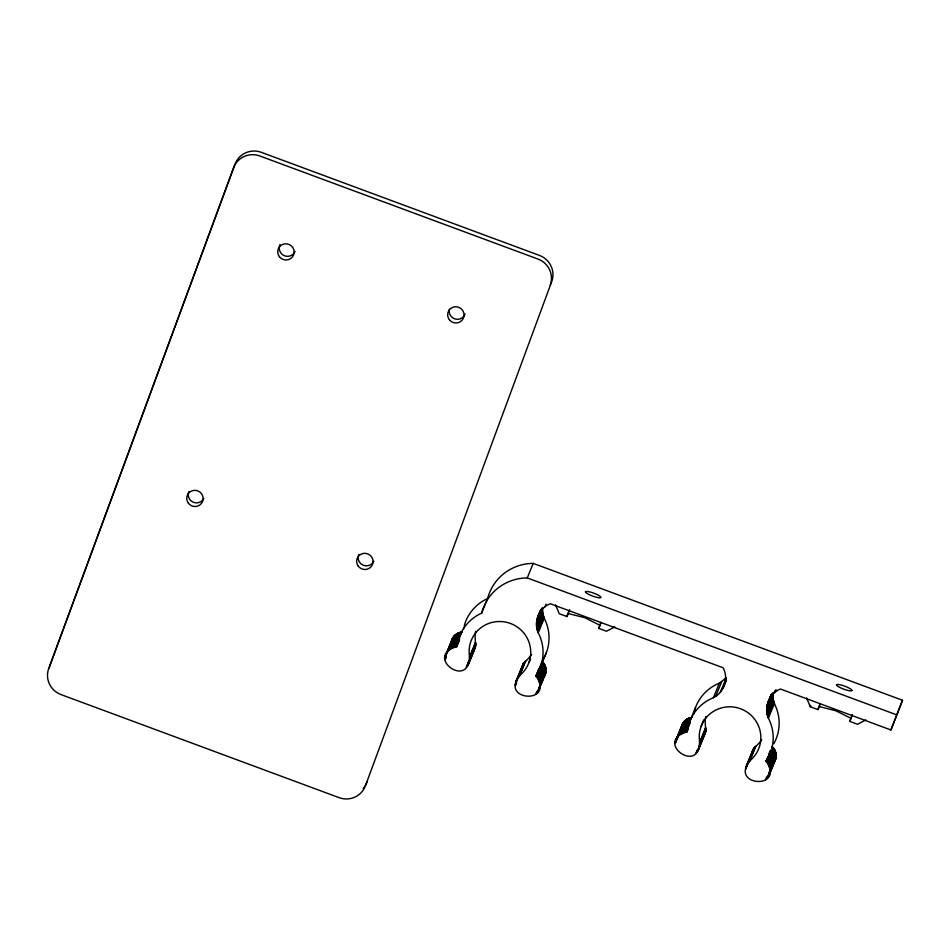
<?xml version="1.0" encoding="UTF-8"?>
<svg xmlns="http://www.w3.org/2000/svg" width="950" height="950" viewBox="0 0 950 950"><rect width="100%" height="100%" fill="white"/><g stroke="black" fill="none" stroke-linecap="round" stroke-linejoin="round"><path stroke-width="1.43" d="M487.884 597.586A48.07 47.191 22.3 0 0 487.623 598.571L481.65 613.118A43.249 42.453 22.3 0 0 457.069 646.594C422.643 656.177 470.499 690.887 469.359 655.262A30.887 30.329 22.3 0 1 510.435 623.461A30.887 30.329 22.3 0 1 520.968 674.393C496.945 700.649 555.833 705.589 535.931 675.818A43.249 42.453 22.3 0 0 539.006 634.374C532.831 623.378 538.472 608.059 550.323 603.737L723.081 667.755C729.22 678.858 723.568 693.916 711.776 698.416A43.249 42.453 22.3 0 0 687.194 731.892C652.745 741.523 700.672 776.15 699.485 740.549A30.887 30.329 22.3 0 1 740.561 708.759A30.887 30.329 22.3 0 1 751.094 759.679C727.082 785.994 785.971 790.839 766.056 761.116A43.249 42.453 22.3 0 0 768.384 718.164C763.729 707.227 769.334 693.381 780.449 689.023L890.934 729.968L902.5 700.257L533.211 563.386A48.07 47.191 22.3 0 0 488.027 597.087M773.775 743.743A43.249 42.453 22.3 0 0 775.093 705.126L773.193 699.639L772.766 693.868L766.781 708.724M472.566 652.448L475.428 647.033L475.321 640.716A30.887 30.329 22.3 0 1 475.641 631.216M703.594 736.642L705.648 731.868L705.446 726.014A30.887 30.329 22.3 0 1 705.767 716.514M542.806 659.882A43.249 42.453 22.3 0 0 544.967 619.828L542.913 614.044L542.462 608.807L536.501 623.354M543.97 677.148C547.414 672.327 546.428 665.059 541.892 661.283M774.82 761.211C777.397 756.449 776.162 750.049 772.018 746.569M681.221 728.994C681.257 723.152 686.149 717.939 691.944 717.404M751.533 754.894L753.101 749.455L757.067 745.144A30.887 30.329 22.3 0 0 761.734 739.741M521.443 669.121L522.975 664.157L526.941 659.846A30.887 30.329 22.3 0 0 531.608 654.443M451.155 642.746C451.654 637.094 456.653 632.379 462.294 632.059M865.877 719.922L857.529 724.28L849.799 721.418L852.316 714.531M555.584 604.913L559.241 613.724L566.972 616.586L569.121 610.529M614.84 626.881L606.492 631.239L598.773 628.377L600.923 622.321M806.609 697.953L810.279 706.764L817.998 709.626L820.147 703.57M849.799 721.418L851.948 715.362M566.972 616.586L569.62 609.758M598.773 628.377L600.958 622.808M817.998 709.626L820.171 704.057M890.934 729.968L902.5 700.257M445.55 655.417L452.592 638.234M445.336 656.343L453.079 637.414M445.194 657.293L453.637 636.643M445.146 657.768L446.239 655.12M447.319 652.472L453.946 636.274M445.134 658.243L446.215 655.595M448.293 650.465L454.266 635.918M445.122 658.718L446.215 656.07M448.626 650.121L454.599 635.574M445.146 659.193L446.227 656.557M448.97 649.788L454.943 635.253M445.17 659.668L446.262 657.032M449.326 649.467L455.299 634.932M449.706 649.171L455.668 634.624M450.086 648.886L456.048 634.339M450.478 648.613L456.439 634.066M450.882 648.351L456.843 633.804M451.298 648.114L457.259 633.567M451.725 647.888L457.686 633.341M452.152 647.674L458.114 633.139M452.592 647.484L458.553 632.949M453.043 647.318L459.004 632.771M453.494 647.164L459.468 632.617M453.957 647.021L459.919 632.474M454.421 646.903L460.394 632.356M454.896 646.796L460.857 632.261M455.371 646.712L461.332 632.178M455.846 646.653L461.819 632.106M456.332 646.606L459.586 638.673M456.819 646.57L459.527 639.967M469.597 656.842L475.558 642.295M469.668 657.305L475.629 642.77M469.728 657.78L475.689 643.245M469.751 658.267L475.724 643.72M466.272 667.339L468.433 662.043M469.775 658.742L475.736 644.195M467.139 665.665L469.312 660.381M469.763 659.217L475.736 644.67M466.913 666.639L475.713 645.145M467.507 665.891L475.606 646.095M467.78 665.499L475.522 646.57M468.492 664.264L475.178 647.959M481.65 613.118A48.07 47.191 22.3 0 1 527.238 577.933L533.211 563.386M537.558 617.346L540.55 609.912M537.082 619.032L540.883 609.769M536.893 619.887L541.31 609.223M536.75 620.742L541.631 608.843M536.631 621.609L541.512 609.71M541.263 610.458L542.355 607.81M536.548 622.476L542.509 607.941M536.489 624.233L542.45 609.686M536.513 625.112L542.474 610.565M536.56 625.979L542.533 611.444M536.655 626.857L542.616 612.311M545.003 606.777L546.084 604.141M536.786 627.724L542.747 613.178M536.94 628.579L542.913 614.044M515.779 681.779L523.224 663.741M537.142 629.446L543.103 614.899M515.589 682.717L523.759 662.957M515.47 683.668L524.056 662.589M537.367 630.289L543.329 615.754M515.446 684.143L516.527 681.494M518.391 676.756L524.364 662.221M515.434 684.617L516.515 681.969M518.712 676.412L524.685 661.865M515.446 685.092L516.527 682.456M519.056 676.068L525.018 661.533M537.629 631.133L543.59 616.586M515.47 685.568L516.562 682.931M519.401 675.747L525.362 661.2M519.769 675.426L525.73 660.891M537.926 631.964L543.887 617.417M538.258 632.783L544.219 618.236M528.901 662.649L530.528 658.682M535.931 675.818L538.638 669.216M536.133 675.972L541.559 662.756M536.477 676.305L546.452 652.401M536.821 676.661L542.783 662.114M537.142 677.018L543.103 662.482M537.451 677.398L543.412 662.851M537.736 677.778L543.697 663.231M538.009 678.169L543.982 663.634M538.27 678.585L544.243 664.038M538.519 678.989L544.481 664.454M538.745 679.416L544.706 664.881M538.959 679.856L544.92 665.309M539.149 680.295L545.11 665.748M539.327 680.734L545.288 666.199M539.481 681.197L545.442 666.651M539.624 681.649L545.585 667.114M539.742 682.112L545.716 667.577M539.849 682.587L545.811 668.04M539.933 683.05L545.894 668.515M535.753 694.141L536.833 691.505M540.004 683.525L545.965 668.99M540.051 684L546.013 669.465M536.465 693.512L537.546 690.864M540.075 684.475L546.036 669.94M536.798 693.168L537.89 690.519M538.971 687.883L546.048 670.415M537.118 692.811L546.036 670.89M537.427 692.455L546.013 671.365M537.724 692.075L545.894 672.315M538.258 691.291L545.704 673.253M675.806 740.252L682.492 723.947M675.462 741.641L683.204 722.712M675.379 742.104L683.477 722.321M675.272 743.054L684.071 721.572M675.26 743.529L677.967 736.927M678.419 735.763L684.392 721.216M678.751 735.419L684.724 720.872M679.096 735.086L685.069 720.539M679.452 734.766L685.425 720.219M679.832 734.469L685.793 719.922M680.212 734.172L686.173 719.637M680.604 733.899L686.565 719.364M681.008 733.649L686.969 719.102M681.423 733.4L687.384 718.865M681.851 733.186L687.812 718.639M682.278 732.972L688.239 718.426M682.717 732.783L688.679 718.236M683.169 732.604L689.13 718.069M683.62 732.45L689.593 717.915M684.083 732.319L690.044 717.773M684.546 732.189L690.519 717.654M685.021 732.094L690.982 717.547M685.496 732.011L695.471 707.631M685.983 731.939L690.318 721.371M686.458 731.892L690.258 722.641M686.945 731.868L688.026 729.22M701.088 726.465L703.807 719.863M713.391 697.692L719.352 683.145L726.239 677.813L720.278 692.348M715.671 696.374L721.644 681.839M699.722 742.128L705.684 727.593M699.794 742.603L705.755 728.056M699.853 743.078L705.814 728.531M696.053 752.958L697.134 750.322M699.877 743.553L705.85 729.018M696.398 752.626L697.478 749.989M699.901 744.028L705.862 729.493M725.194 682.254L726.287 679.606M696.73 752.281L697.811 749.645M698.891 746.997L705.862 729.968M697.039 751.925L705.838 730.443M723.199 688.014L726.453 680.081M697.347 751.557L705.791 730.918M697.906 750.785L705.648 731.868M698.404 749.977L705.434 732.794M768.146 701.884L770.854 695.269M767.505 703.914L771.376 694.367L767.22 705.102M767.054 705.992L771.732 694.391M766.935 706.895L772.386 693.369M766.864 707.501L772.314 693.975M766.816 708.106L773.217 692.455M766.769 709.329L772.742 694.486M766.769 709.638L772.73 695.091M766.769 710.244L772.73 695.4M766.804 710.849L772.754 696.006M774.036 693.132L775.117 690.484M766.816 711.158L772.778 696.611M766.864 711.764L772.801 696.92M766.899 712.072L772.861 697.526M774.962 692.336L776.043 689.688M766.935 712.369L772.896 697.834M766.971 712.678L772.944 698.131M767.066 713.284L772.979 698.428M767.113 713.581L773.086 699.034M767.172 713.877L773.134 699.342M767.232 714.174L773.193 699.639M746.023 766.614L753.101 749.455M767.303 714.483L773.264 699.936M745.714 768.016L753.611 748.648M767.434 715.077L773.336 700.233M745.643 768.479L754.181 747.876M767.517 715.374L773.478 700.827M745.572 769.441L748.315 762.351M748.517 762.054L754.49 747.508M767.6 715.671L773.561 701.124M748.849 761.698L754.811 747.163M767.683 715.956L773.644 701.421M749.182 761.366L755.143 746.819M767.766 716.252L773.727 701.706M749.526 761.033L755.488 746.498M767.861 716.549L773.822 702.002M749.894 760.724L755.856 746.178M767.956 716.834L773.918 702.299M768.051 717.131L774.024 702.584M768.384 718.164L774.345 703.617M766.056 761.116L767.683 757.15M768.764 754.502L770.391 750.536M766.258 761.271L770.592 750.69M766.602 761.603L772.576 747.056M766.947 761.947L772.908 747.413M767.268 762.316L773.229 747.769M767.576 762.684L773.538 748.149M767.861 763.076L773.822 748.529M768.134 763.467L774.107 748.921M768.396 763.871L774.369 749.336M768.645 764.287L774.606 749.74M768.871 764.714L774.832 750.168M769.084 765.142L775.046 750.607M769.274 765.581L775.236 751.046M769.453 766.033L775.414 751.486M769.607 766.484L775.58 751.949M769.749 766.947L775.711 752.4M769.868 767.41L775.841 752.863M769.975 767.873L775.936 753.338M765.51 779.736L766.591 777.088M770.058 768.348L776.019 753.801M770.129 768.823L776.091 754.276M770.177 769.298L776.138 754.751M770.201 769.773L776.162 755.238M766.591 778.798L767.671 776.162M768.764 773.514L776.174 755.713M766.923 778.466L776.162 756.188M767.553 777.741L776.138 756.663M767.849 777.373L776.091 757.138M768.384 776.578L775.936 758.076M769.072 775.331L775.568 759.454M810.279 706.764L810.813 705.458M774.594 761.627L773.811 762.826M543.4 677.908L542.771 678.621M773.526 763.206L772.896 763.919M719.352 683.145L717.749 683.869A43.249 42.453 22.3 0 0 693.666 714.044M568.219 613.546L584.82 617.714L600.02 625.337M819.244 706.586L835.857 710.754L851.046 718.378M527.238 577.933L896.539 714.804M463.541 628.758A43.249 42.453 22.3 0 1 463.897 627.119M464.312 625.504A43.249 42.453 22.3 0 1 487.623 598.571M550.24 285.166A20.591 20.211 22.3 0 0 537.938 259.041L259.873 155.99A20.591 20.211 22.3 0 0 233.558 167.794L48.723 668.467A20.591 20.211 22.3 0 0 61.038 694.592L339.103 797.656A20.591 20.211 22.3 0 0 365.406 785.84L551.736 281.533A20.591 20.211 22.3 0 0 539.422 255.408L261.369 152.344A20.591 20.211 22.3 0 0 235.054 164.16L50.219 664.834A20.591 20.211 22.3 0 0 49.281 668.337M203.751 498.524A8.241 8.087 22.3 0 1 193.016 502.134A8.241 8.087 22.3 0 1 188.801 491.637M295.034 251.406A8.241 8.087 22.3 0 1 284.632 255.835A8.241 8.087 22.3 0 1 279.597 245.682M279.822 245.088A8.241 8.087 22.3 0 1 280.084 244.518M373.813 561.224A8.241 8.087 22.3 0 1 362.936 565.107A8.241 8.087 22.3 0 1 358.863 554.325M366.902 782.206A20.591 20.211 22.3 0 1 365.346 785.484M364.859 786.244A20.591 20.211 22.3 0 1 364.337 786.992M363.791 787.716A20.591 20.211 22.3 0 1 363.209 788.417M465.072 314.094A8.241 8.087 22.3 0 1 455.014 318.974A8.241 8.087 22.3 0 1 449.35 309.284M851.984 690.436L851.901 690.614A8.241 1.568 20.3 0 1 843.636 689.118A8.241 1.568 20.3 0 1 836.487 684.903L836.558 684.712A8.241 1.568 20.3 0 1 844.835 686.209A8.241 1.568 20.3 0 1 851.984 690.436M585.485 591.755L585.461 591.862A8.241 1.568 20.3 0 0 596.695 597.348A8.241 1.568 20.3 0 0 597.716 594.866A8.241 1.568 20.3 0 0 585.533 591.672L585.485 591.755M358.352 566.295A8.241 8.087 22.3 0 0 372.459 564.573A8.241 8.087 22.3 0 0 363.731 553.363A8.241 8.087 22.3 0 0 358.352 566.295M449.374 319.758A8.241 8.087 22.3 0 0 463.469 318.024A8.241 8.087 22.3 0 0 454.741 306.814A8.241 8.087 22.3 0 0 449.374 319.758M279.442 256.773A8.241 8.087 22.3 0 0 293.55 255.039A8.241 8.087 22.3 0 0 284.822 243.841A8.241 8.087 22.3 0 0 279.442 256.773M188.433 503.322A8.241 8.087 22.3 0 0 202.528 501.588A8.241 8.087 22.3 0 0 193.8 490.378A8.241 8.087 22.3 0 0 188.433 503.322"/></g></svg>
